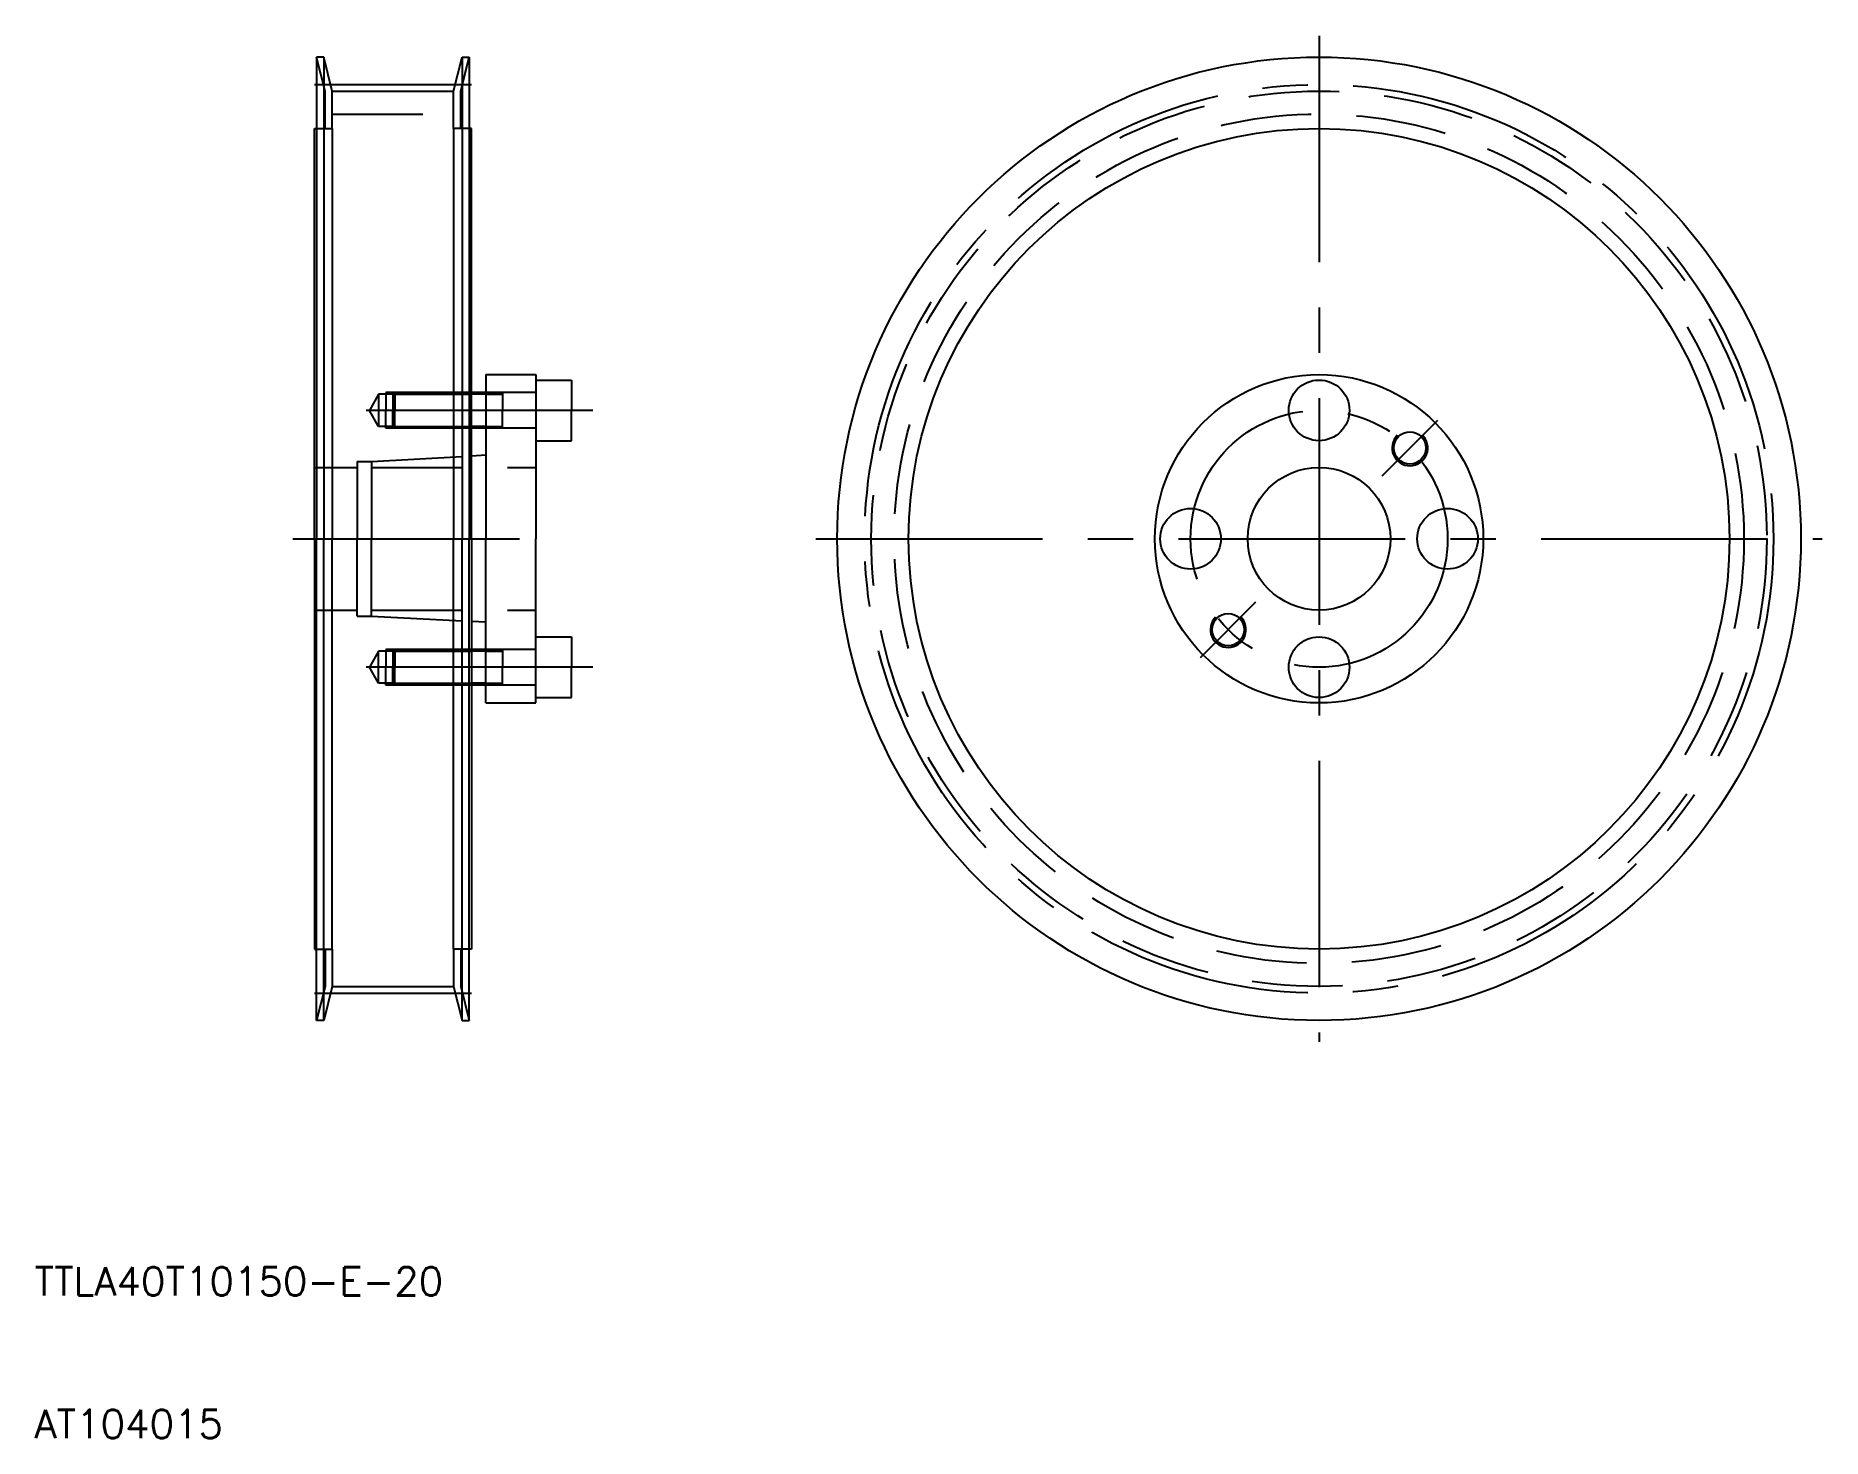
# Model space of a CAD drawing. Extents: x 62 to 312, y 68 to 264.
import ezdxf

# ---------------------------------------------------------------- set-up
doc = ezdxf.new("R2010")
doc.units = 0
doc.linetypes.add('CENTER', pattern=[50.8, 31.75, -6.35, 6.35, -6.35])
doc.linetypes.add('DASHED', pattern=[19.05, 12.7, -6.35])
doc.layers.get('0').update_dxf_attribs({"linetype": 'CONTINUOUS'})
doc.layers.add('CENTER', color=1, linetype='CENTER')
doc.styles.get("Standard").update_dxf_attribs({"font": 'txt.shx'})

msp = doc.modelspace()

# ---------------------------------------------------------------- linework, layer by layer
for p, q in [((102.01, 261.25), (101.01, 261.25)), ((101.01, 261.25), (101.01, 193.75)), ((103.21, 256.47), (102.01, 261.25)), ((102.01, 261.25), (102.01, 193.75)), ((120.21, 256.47), (121.41, 261.25)), ((121.41, 261.25), (122.41, 261.25)), ((121.41, 261.25), (121.41, 193.75)), ((122.41, 261.25), (122.41, 193.75)), ((103.21, 251.25), (103.21, 256.47)), ((103.21, 256.47), (120.21, 256.47)), ((120.21, 251.25), (120.21, 256.47)), ((100.71, 251.25), (101.01, 251.25)), ((100.71, 193.75), (100.71, 251.25)), ((103.21, 251.25), (103.21, 193.75)), ((120.21, 251.25), (120.21, 193.75)), ((122.71, 251.25), (122.41, 251.25)), ((122.71, 193.75), (122.71, 251.25)), ((124.71, 216.75), (131.71, 216.75)), ((124.71, 216.75), (124.71, 214.25)), ((131.71, 216.75), (131.71, 216)), ((131.71, 216), (131.71, 207.5)), ((131.71, 216), (136.71, 216)), ((136.71, 216), (136.71, 211.75)), ((124.71, 214.25), (122.71, 214.25)), ((124.71, 214.25), (124.71, 209.25)), ((136.71, 207.5), (136.71, 211.75)), ((124.71, 209.25), (122.71, 209.25)), ((124.71, 209.25), (124.71, 205.45)), ((124.71, 205.45), (122.71, 205.34)), ((124.71, 205.45), (124.71, 193.75)), ((131.71, 207.5), (131.71, 193.75)), ((131.71, 207.5), (136.71, 207.5)), ((100.71, 193.75), (100.71, 136.25)), ((101.01, 126.25), (101.01, 193.75)), ((102.01, 126.25), (102.01, 193.75)), ((103.21, 136.25), (103.21, 193.75)), ((120.21, 136.25), (120.21, 193.75)), ((121.41, 126.25), (121.41, 193.75)), ((122.41, 126.25), (122.41, 193.75)), ((122.71, 193.75), (122.71, 136.25)), ((124.71, 182.05), (124.71, 193.75)), ((131.71, 180), (131.71, 193.75)), ((124.71, 182.05), (122.71, 182.16)), ((124.71, 178.25), (124.71, 182.05)), ((124.71, 178.25), (122.71, 178.25)), ((124.71, 173.25), (124.71, 178.25)), ((131.71, 171.5), (131.71, 180)), ((131.71, 180), (136.71, 180)), ((136.71, 180), (136.71, 175.75)), ((136.71, 171.5), (136.71, 175.75)), ((124.71, 173.25), (122.71, 173.25)), ((124.71, 170.75), (124.71, 173.25)), ((124.71, 170.75), (131.71, 170.75)), ((131.71, 171.5), (136.71, 171.5)), ((131.71, 170.75), (131.71, 171.5)), ((100.71, 136.25), (101.01, 136.25)), ((103.21, 136.25), (103.21, 131.02)), ((120.21, 136.25), (120.21, 131.02)), ((122.71, 136.25), (122.41, 136.25)), ((103.21, 131.02), (102.01, 126.25)), ((103.21, 131.02), (120.21, 131.02)), ((120.21, 131.02), (121.41, 126.25)), ((102.01, 126.25), (101.01, 126.25)), ((121.41, 126.25), (122.41, 126.25))]:
    msp.add_line(p, q)
at = {"color": 3, "linetype": 'DASHED'}
for p, q in [((102.21, 256.47), (101.01, 261.25)), ((121.21, 256.47), (122.41, 261.25)), ((102.21, 251.25), (102.21, 256.47)), ((121.21, 251.25), (121.21, 256.47)), ((103.21, 253.27), (120.21, 253.27)), ((101.01, 251.25), (103.21, 251.25)), ((122.41, 251.25), (120.21, 251.25)), ((109.71, 214), (108.41, 211.75)), ((109.71, 214), (109.71, 209.5)), ((111.71, 214), (109.71, 214)), ((110.71, 214.25), (110.71, 211.75)), ((111.96, 214.25), (110.71, 214.25)), ((111.96, 214.25), (111.71, 214)), ((111.71, 214), (122.71, 214)), ((111.71, 214), (111.71, 211.75)), ((122.71, 214.25), (111.96, 214.25)), ((111.96, 214.25), (111.96, 211.75)), ((131.71, 214.25), (124.71, 214.25)), ((124.71, 214), (127.05, 214)), ((127.05, 214.25), (127.05, 211.75)), ((109.71, 209.5), (108.41, 211.75)), ((110.71, 209.25), (110.71, 211.75)), ((111.71, 209.5), (111.71, 211.75)), ((111.96, 209.25), (111.96, 211.75)), ((127.05, 209.25), (127.05, 211.75)), ((111.71, 209.5), (109.71, 209.5)), ((111.96, 209.25), (110.71, 209.25)), ((111.71, 209.5), (122.71, 209.5)), ((111.96, 209.25), (111.71, 209.5)), ((122.71, 209.25), (111.96, 209.25)), ((124.71, 209.5), (127.05, 209.5)), ((131.71, 209.25), (124.71, 209.25)), ((108.71, 204.6), (122.71, 205.34)), ((100.71, 203.75), (106.71, 203.75)), ((106.71, 204.6), (106.71, 193.75)), ((106.71, 204.6), (108.71, 204.6)), ((108.71, 204.6), (108.71, 193.75)), ((108.71, 203.75), (131.71, 203.75)), ((106.71, 182.9), (106.71, 193.75)), ((108.71, 182.9), (108.71, 193.75)), ((100.71, 183.75), (106.71, 183.75)), ((106.71, 182.9), (108.71, 182.9)), ((108.71, 183.75), (131.71, 183.75)), ((108.71, 182.9), (122.71, 182.16)), ((109.71, 178), (108.41, 175.75)), ((109.71, 173.5), (109.71, 178)), ((111.71, 178), (109.71, 178)), ((110.71, 178.25), (110.71, 175.75)), ((111.96, 178.25), (110.71, 178.25)), ((111.96, 178.25), (111.71, 178)), ((111.71, 178), (122.71, 178)), ((111.71, 178), (111.71, 175.75)), ((122.71, 178.25), (111.96, 178.25)), ((111.96, 178.25), (111.96, 175.75)), ((131.71, 178.25), (124.71, 178.25)), ((124.71, 178), (127.05, 178)), ((127.05, 178.25), (127.05, 175.75)), ((109.71, 173.5), (108.41, 175.75)), ((110.71, 173.25), (110.71, 175.75)), ((111.71, 173.5), (111.71, 175.75)), ((111.96, 173.25), (111.96, 175.75)), ((127.05, 173.25), (127.05, 175.75)), ((111.71, 173.5), (109.71, 173.5)), ((111.96, 173.25), (110.71, 173.25)), ((111.71, 173.5), (122.71, 173.5)), ((111.96, 173.25), (111.71, 173.5)), ((122.71, 173.25), (111.96, 173.25)), ((124.71, 173.5), (127.05, 173.5)), ((131.71, 173.25), (124.71, 173.25)), ((101.01, 136.25), (103.21, 136.25)), ((102.21, 136.25), (102.21, 131.02)), ((122.41, 136.25), (120.21, 136.25)), ((121.21, 136.25), (121.21, 131.02)), ((102.21, 131.02), (101.01, 126.25)), ((121.21, 131.02), (122.41, 126.25))]:
    msp.add_line(p, q, dxfattribs=at)
at = {"color": 3}
for p, q in [((124.71, 214), (122.71, 214)), ((124.71, 209.5), (122.71, 209.5)), ((124.71, 178), (122.71, 178)), ((124.71, 173.5), (122.71, 173.5))]:
    msp.add_line(p, q, dxfattribs=at)
for centre, radius in [((241.46, 193.75), 67.5), ((241.46, 193.75), 57.5), ((241.46, 193.75), 23), ((241.46, 193.75), 23), ((241.46, 211.75), 4.25), ((254.19, 206.48), 2.25), ((241.46, 193.75), 10), ((223.46, 193.75), 4.25), ((259.46, 193.75), 4.25), ((228.73, 181.02), 2.25), ((241.46, 175.75), 4.25)]:
    msp.add_circle(centre, radius)
at = {"color": 3, "linetype": 'DASHED'}
for radius in [62.73, 59.52]:
    msp.add_circle((241.46, 193.75), radius, dxfattribs=at)
at = {"color": 3}
for centre in [(254.19, 206.48), (228.73, 181.02)]:
    msp.add_arc(centre, 2.5, 135, 47, dxfattribs=at)
at = {"layer": 'CENTER'}
for p, q in [((241.46, 264.25), (241.46, 123.25)), ((100.71, 257.41), (122.71, 257.41)), ((97.71, 193.75), (131.71, 193.75)), ((170.96, 193.75), (311.96, 193.75)), ((100.71, 130.09), (122.71, 130.09))]:
    msp.add_line(p, q, dxfattribs=at)
at = {"layer": 'CENTER', "color": 1, "linetype": 'CENTER'}
for p, q in [((139.71, 211.75), (105.41, 211.75)), ((250.3, 202.59), (258.08, 210.37)), ((224.84, 177.13), (232.62, 184.91)), ((139.71, 175.75), (105.41, 175.75))]:
    msp.add_line(p, q, dxfattribs=at)
at = {"layer": 'CENTER'}
msp.add_circle((241.46, 193.75), 63.66, dxfattribs=at)
at = {"layer": 'CENTER', "color": 1, "linetype": 'CENTER'}
msp.add_circle((241.46, 193.75), 18, dxfattribs=at)

# ---------------------------------------------------------------- texts
for s, p in [('TTLA40T10150-E-20', (61.5, 87.69)), ('AT104015', (61.5, 67.69))]:
    msp.add_text(s, height=4).set_placement(p)

doc.saveas('drawing.dxf')
